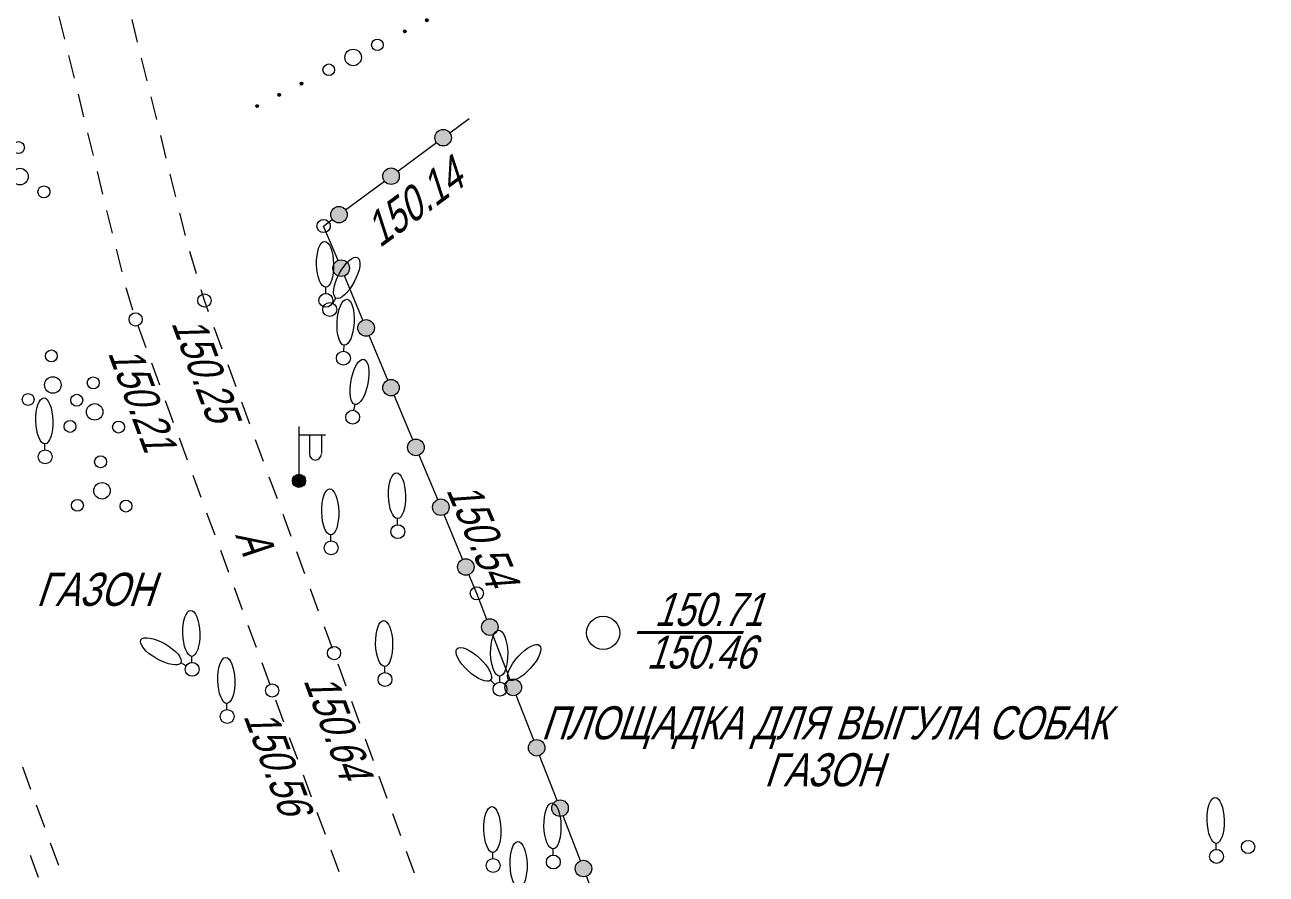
# Model space of a CAD drawing. Header units: metres. Extents: x 382 to 851, y 14083 to 14440.
# Drawn here: x 610.2 to 647.71, y 14301.4 to 14327.07 of the extents above; entities that cross this region are included whole.
import ezdxf
from ezdxf.enums import TextEntityAlignment as Align

# ---------------------------------------------------------------- set-up
doc = ezdxf.new("R2010")
doc.units = ezdxf.units.M
doc.header["$MEASUREMENT"] = 0
for name, color, linetype, lineweight in [('Бортовой камень', 7, 'Continuous', 25), ('Горизонтали', 7, 'Continuous', 25), ('Граница улицы', 7, 'Continuous', 25), ('Колодцы', 7, 'Continuous', 25), ('Леса и газоны', 7, 'Continuous', 25), ('ЛЭП', 7, 'Continuous', 25), ('Ограды', 7, 'Continuous', 25), ('Отдельно стоящее дерево', 7, 'Continuous', 25), ('Полоса деревьев', 7, 'Continuous', 25), ('Пояснительные подписи', 7, 'Continuous', 25), ('Фонари', 7, 'Continuous', 25)]:
    doc.layers.add(name, color=color, linetype=linetype, lineweight=lineweight)
doc.styles.add('Style-RUSSIAN_1251 I 0.32289', font='RUSSIAN_1251.shx', dxfattribs={"oblique": 18.5})

# ---------------------------------------------------------------- blocks, each defined once
blk = doc.blocks.new('DEREVO_270')
at = {"layer": 'Отдельно стоящее дерево', "color": 251, "linetype": 'Continuous', "lineweight": 9, "flags": 128}
blk.add_lwpolyline([(-0.007, 0.21), (-0.007, 0.393)], dxfattribs=at)
at = {"layer": 'Отдельно стоящее дерево', "color": 251, "linetype": 'Continuous', "lineweight": 9}
blk.add_arc((0, 0), 0.21, 0, 360, dxfattribs=at)
blk.add_ellipse((-0.025, 1.088), major_axis=(-0.019, 0.695), ratio=0.369829, dxfattribs=at)
blk = doc.blocks.new('KUST1_11')
at = {"layer": 'Отдельно стоящее дерево', "color": 251, "linetype": 'Continuous', "lineweight": 9}
for centre, radius in [((-0.044, 0.877), 0.18), ((0, 0), 0.25), ((-0.745, -0.439), 0.18), ((0.723, -0.461), 0.18)]:
    blk.add_arc(centre, radius, 0, 360, dxfattribs=at)
blk = doc.blocks.new('KUST1_12')
at = {"layer": 'Отдельно стоящее дерево', "color": 251, "linetype": 'Continuous', "lineweight": 9}
for centre, radius in [((-0.044, 0.877), 0.18), ((0, 0), 0.25), ((-0.745, -0.439), 0.18), ((0.723, -0.461), 0.18)]:
    blk.add_arc(centre, radius, 0, 360, dxfattribs=at)
blk = doc.blocks.new('KUST1_13')
at = {"layer": 'Отдельно стоящее дерево', "color": 251, "linetype": 'Continuous', "lineweight": 9}
for centre, radius in [((-0.044, 0.877), 0.18), ((0, 0), 0.25), ((-0.745, -0.439), 0.18), ((0.723, -0.461), 0.18)]:
    blk.add_arc(centre, radius, 0, 360, dxfattribs=at)
blk = doc.blocks.new('KUST1_14')
at = {"layer": 'Отдельно стоящее дерево', "color": 251, "linetype": 'Continuous', "lineweight": 9}
for centre, radius in [((-0.04384, 0.8769), 0.18), ((0.00016, -0.0001), 0.25), ((-0.74484, -0.4391), 0.18), ((0.72316, -0.4611), 0.18)]:
    blk.add_arc(centre, radius, 0, 359.999994, dxfattribs=at)
blk = doc.blocks.new('DEREVO_286')
at = {"layer": 'Отдельно стоящее дерево', "color": 251, "linetype": 'Continuous', "lineweight": 9, "flags": 128}
blk.add_lwpolyline([(-0.007, 0.21), (-0.007, 0.393)], dxfattribs=at)
at = {"layer": 'Отдельно стоящее дерево', "color": 251, "linetype": 'Continuous', "lineweight": 9}
blk.add_arc((-0.00047, 0.00026), 0.21, 0, 359.999994, dxfattribs=at)
blk.add_ellipse((-0.02597, 1.08826), major_axis=(-0.0185, 0.695), ratio=0.36982862, dxfattribs=at)
blk = doc.blocks.new('DEREVO_287')
at = {"layer": 'Отдельно стоящее дерево', "color": 251, "linetype": 'Continuous', "lineweight": 9, "flags": 128}
blk.add_lwpolyline([(-0.007, 0.21), (-0.007, 0.393)], dxfattribs=at)
at = {"layer": 'Отдельно стоящее дерево', "color": 251, "linetype": 'Continuous', "lineweight": 9}
blk.add_arc((0, 0), 0.21, 0, 360, dxfattribs=at)
blk.add_ellipse((-0.026, 1.088), major_axis=(-0.018, 0.695), ratio=0.369829, dxfattribs=at)
blk = doc.blocks.new('DEREVO_288')
at = {"layer": 'Отдельно стоящее дерево', "color": 251, "linetype": 'Continuous', "lineweight": 9, "flags": 128}
blk.add_lwpolyline([(-0.007, 0.21), (-0.007, 0.393)], dxfattribs=at)
at = {"layer": 'Отдельно стоящее дерево', "color": 251, "linetype": 'Continuous', "lineweight": 9}
blk.add_arc((0.00005, -0.00008), 0.21, 0, 359.999994, dxfattribs=at)
blk.add_ellipse((-0.02545, 1.08792), major_axis=(-0.0185, 0.695), ratio=0.36982862, dxfattribs=at)
blk = doc.blocks.new('DEREVO_289')
at = {"layer": 'Отдельно стоящее дерево', "color": 251, "linetype": 'Continuous', "lineweight": 9, "flags": 128}
blk.add_lwpolyline([(-0.007, 0.21), (-0.007, 0.393)], dxfattribs=at)
at = {"layer": 'Отдельно стоящее дерево', "color": 251, "linetype": 'Continuous', "lineweight": 9}
blk.add_arc((0.00004, -0.00008), 0.21, 0, 359.999994, dxfattribs=at)
blk.add_ellipse((-0.02546, 1.08792), major_axis=(-0.0185, 0.695), ratio=0.36982862, dxfattribs=at)
blk = doc.blocks.new('DEREVO_290')
at = {"layer": 'Отдельно стоящее дерево', "color": 251, "linetype": 'Continuous', "lineweight": 9, "flags": 128}
blk.add_lwpolyline([(-0.007, 0.21), (-0.007, 0.393)], dxfattribs=at)
at = {"layer": 'Отдельно стоящее дерево', "color": 251, "linetype": 'Continuous', "lineweight": 9}
blk.add_arc((0, 0), 0.21, 0, 360, dxfattribs=at)
blk.add_ellipse((-0.025, 1.088), major_axis=(-0.019, 0.695), ratio=0.369829, dxfattribs=at)
blk = doc.blocks.new('DEREVO_291')
at = {"layer": 'Отдельно стоящее дерево', "color": 251, "linetype": 'Continuous', "lineweight": 9, "flags": 128}
blk.add_lwpolyline([(-0.007, 0.21), (-0.007, 0.393)], dxfattribs=at)
at = {"layer": 'Отдельно стоящее дерево', "color": 251, "linetype": 'Continuous', "lineweight": 9}
blk.add_arc((-0.00016, 0.00018), 0.21, 0, 359.999994, dxfattribs=at)
blk.add_ellipse((-0.02566, 1.08818), major_axis=(-0.0185, 0.695), ratio=0.36982862, dxfattribs=at)
blk = doc.blocks.new('DEREVO_292')
at = {"layer": 'Отдельно стоящее дерево', "color": 251, "linetype": 'Continuous', "lineweight": 9, "flags": 128}
blk.add_lwpolyline([(-0.007, 0.21), (-0.007, 0.393)], dxfattribs=at)
at = {"layer": 'Отдельно стоящее дерево', "color": 251, "linetype": 'Continuous', "lineweight": 9}
blk.add_arc((0, 0), 0.21, 0, 360, dxfattribs=at)
blk.add_ellipse((-0.026, 1.088), major_axis=(-0.019, 0.695), ratio=0.369829, dxfattribs=at)
blk = doc.blocks.new('DEREVO_293')
at = {"layer": 'Отдельно стоящее дерево', "color": 251, "linetype": 'Continuous', "lineweight": 9, "flags": 128}
blk.add_lwpolyline([(-0.007, 0.21), (-0.007, 0.393)], dxfattribs=at)
at = {"layer": 'Отдельно стоящее дерево', "color": 251, "linetype": 'Continuous', "lineweight": 9}
blk.add_arc((0, 0), 0.21, 0, 360, dxfattribs=at)
blk.add_ellipse((-0.025, 1.088), major_axis=(-0.018, 0.695), ratio=0.369829, dxfattribs=at)
blk = doc.blocks.new('DEREVO_294')
at = {"layer": 'Отдельно стоящее дерево', "color": 251, "linetype": 'Continuous', "lineweight": 9, "flags": 128}
blk.add_lwpolyline([(-0.007, 0.21), (-0.007, 0.393)], dxfattribs=at)
at = {"layer": 'Отдельно стоящее дерево', "color": 251, "linetype": 'Continuous', "lineweight": 9}
blk.add_arc((0, 0), 0.21, 0, 360, dxfattribs=at)
blk.add_ellipse((-0.025, 1.088), major_axis=(-0.019, 0.695), ratio=0.369829, dxfattribs=at)
blk = doc.blocks.new('DEREVO_295')
at = {"layer": 'Отдельно стоящее дерево', "color": 251, "linetype": 'Continuous', "lineweight": 9, "flags": 128}
blk.add_lwpolyline([(-0.007, 0.21), (-0.007, 0.393)], dxfattribs=at)
at = {"layer": 'Отдельно стоящее дерево', "color": 251, "linetype": 'Continuous', "lineweight": 9}
blk.add_arc((0, 0), 0.21, 0, 360, dxfattribs=at)
blk.add_ellipse((-0.025, 1.088), major_axis=(-0.019, 0.695), ratio=0.369829, dxfattribs=at)
blk = doc.blocks.new('DEREVO_296')
at = {"layer": 'Отдельно стоящее дерево', "color": 251, "linetype": 'Continuous', "lineweight": 9, "flags": 128}
blk.add_lwpolyline([(-0.007, 0.21), (-0.007, 0.393)], dxfattribs=at)
at = {"layer": 'Отдельно стоящее дерево', "color": 251, "linetype": 'Continuous', "lineweight": 9}
blk.add_arc((0, 0), 0.21, 0, 360, dxfattribs=at)
blk.add_ellipse((-0.025, 1.088), major_axis=(-0.019, 0.695), ratio=0.369829, dxfattribs=at)
blk = doc.blocks.new('DEREVO_298')
at = {"layer": 'Отдельно стоящее дерево', "color": 251, "linetype": 'Continuous', "lineweight": 9, "flags": 128}
blk.add_lwpolyline([(-0.006, 0.21), (-0.008, 0.393)], dxfattribs=at)
at = {"layer": 'Отдельно стоящее дерево', "color": 251, "linetype": 'Continuous', "lineweight": 9}
blk.add_arc((0, 0), 0.21, 0, 360, dxfattribs=at)
blk.add_ellipse((-0.025, 1.088), major_axis=(-0.019, 0.695), ratio=0.369829, dxfattribs=at)
blk = doc.blocks.new('DEREVO_299')
at = {"layer": 'Отдельно стоящее дерево', "color": 251, "linetype": 'Continuous', "lineweight": 9, "flags": 128}
blk.add_lwpolyline([(-0.007, 0.21), (-0.007, 0.393)], dxfattribs=at)
at = {"layer": 'Отдельно стоящее дерево', "color": 251, "linetype": 'Continuous', "lineweight": 9}
blk.add_arc((0, 0), 0.21, 0, 360, dxfattribs=at)
blk.add_ellipse((-0.026, 1.088), major_axis=(-0.019, 0.695), ratio=0.369829, dxfattribs=at)
blk = doc.blocks.new('DEREVO_300')
at = {"layer": 'Отдельно стоящее дерево', "color": 251, "linetype": 'Continuous', "lineweight": 9, "flags": 128}
blk.add_lwpolyline([(-0.007, 0.21), (-0.007, 0.392)], dxfattribs=at)
at = {"layer": 'Отдельно стоящее дерево', "color": 251, "linetype": 'Continuous', "lineweight": 9}
blk.add_arc((0, -0.001), 0.21, 0, 360, dxfattribs=at)
blk.add_ellipse((-0.025, 1.088), major_axis=(-0.019, 0.695), ratio=0.369829, dxfattribs=at)
blk = doc.blocks.new('KOLOD_53')
at = {"layer": 'Колодцы', "color": 251, "linetype": 'Continuous', "lineweight": 9}
blk.add_arc((0, 0), 0.5, 0, 360, dxfattribs=at)
blk = doc.blocks.new('PIKET_214')
at = {"layer": 'Горизонтали', "color": 251, "linetype": 'Continuous', "lineweight": 9}
blk.add_arc((0, 0), 0.2, 0, 360, dxfattribs=at)
blk = doc.blocks.new('PIKET_215')
at = {"layer": 'Горизонтали', "color": 251, "linetype": 'Continuous', "lineweight": 9}
blk.add_arc((0, 0), 0.2, 0, 360, dxfattribs=at)
blk = doc.blocks.new('DEREVO_306')
at = {"layer": 'Отдельно стоящее дерево', "color": 251, "linetype": 'Continuous', "lineweight": 9, "flags": 128}
blk.add_lwpolyline([(-0.007, 0.21), (-0.007, 0.393)], dxfattribs=at)
at = {"layer": 'Отдельно стоящее дерево', "color": 251, "linetype": 'Continuous', "lineweight": 9}
blk.add_arc((0, 0), 0.21, 0, 360, dxfattribs=at)
blk.add_ellipse((-0.026, 1.088), major_axis=(-0.019, 0.695), ratio=0.369829, dxfattribs=at)
blk = doc.blocks.new('FNRM1_6')
at = {"layer": 'Фонари', "linetype": 'Continuous', "lineweight": 9}
h = blk.add_hatch(color=251, dxfattribs=at)
edge = h.paths.add_edge_path()
edge.add_arc((0, 0), 0.2, 0, 360)
at = {"layer": 'Фонари', "color": 251, "linetype": 'Continuous', "lineweight": 9}
for p, q in [((0.003, 0.2), (0.003, 1.641)), ((0.017, 1.388), (0.805, 1.388)), ((0.322, 1.371), (0.322, 0.816)), ((0.676, 1.378), (0.676, 0.823))]:
    blk.add_line(p, q, dxfattribs=at)
blk.add_circle((0, 0), 0.2, dxfattribs=at)
blk.add_arc((0.496, 0.809), 0.181, 180, 0, dxfattribs=at)
blk = doc.blocks.new('DEREVO_308')
at = {"layer": 'Отдельно стоящее дерево', "color": 251, "linetype": 'Continuous', "lineweight": 9, "flags": 128}
blk.add_lwpolyline([(-0.007, 0.21), (-0.007, 0.393)], dxfattribs=at)
at = {"layer": 'Отдельно стоящее дерево', "color": 251, "linetype": 'Continuous', "lineweight": 9}
blk.add_arc((0, 0), 0.21, 0, 360, dxfattribs=at)
blk.add_ellipse((-0.025, 1.088), major_axis=(-0.019, 0.695), ratio=0.369829, dxfattribs=at)
blk = doc.blocks.new('DEREVO_309')
at = {"layer": 'Отдельно стоящее дерево', "color": 251, "linetype": 'Continuous', "lineweight": 9, "flags": 128}
blk.add_lwpolyline([(-0.007, 0.21), (-0.007, 0.393)], dxfattribs=at)
at = {"layer": 'Отдельно стоящее дерево', "color": 251, "linetype": 'Continuous', "lineweight": 9}
blk.add_arc((0, 0), 0.21, 0, 360, dxfattribs=at)
blk.add_ellipse((-0.025, 1.088), major_axis=(-0.019, 0.695), ratio=0.369829, dxfattribs=at)
blk = doc.blocks.new('msdElementTypeLine_22')
at = {"layer": 'Полоса деревьев', "color": 251, "linetype": 'Continuous', "lineweight": 9}
for p, q in [((5.826, 3.092), (5.888, 3.124)), ((5.826, 3.087), (5.892, 3.12)), ((5.827, 3.098), (5.882, 3.126)), ((5.828, 3.105), (5.877, 3.129)), ((5.828, 3.082), (5.895, 3.116)), ((5.829, 3.077), (5.899, 3.112)), ((5.83, 3.072), (5.902, 3.108)), ((5.833, 3.113), (5.867, 3.13)), ((5.834, 3.068), (5.903, 3.103)), ((5.837, 3.064), (5.904, 3.098)), ((5.84, 3.122), (5.848, 3.126)), ((5.841, 3.061), (5.905, 3.093)), ((5.846, 3.057), (5.905, 3.087)), ((5.852, 3.055), (5.903, 3.081)), ((5.857, 3.052), (5.902, 3.075)), ((5.869, 3.052), (5.895, 3.066)), ((5.157, 2.754), (5.219, 2.785)), ((5.157, 2.748), (5.223, 2.782)), ((5.158, 2.76), (5.213, 2.788)), ((5.158, 2.743), (5.226, 2.778)), ((5.159, 2.766), (5.207, 2.791)), ((5.16, 2.738), (5.229, 2.774)), ((5.161, 2.734), (5.233, 2.77)), ((5.164, 2.774), (5.198, 2.791)), ((5.164, 2.73), (5.234, 2.765)), ((5.167, 2.726), (5.234, 2.759)), ((5.171, 2.783), (5.179, 2.787)), ((5.172, 2.722), (5.236, 2.754)), ((5.176, 2.719), (5.235, 2.749)), ((5.182, 2.716), (5.234, 2.742)), ((5.188, 2.714), (5.233, 2.736)), ((5.199, 2.714), (5.226, 2.727)), ((2.034, 1.174), (2.096, 1.205)), ((2.034, 1.168), (2.1, 1.202)), ((2.035, 1.18), (2.09, 1.208)), ((2.035, 1.163), (2.103, 1.198)), ((2.036, 1.186), (2.084, 1.211)), ((2.037, 1.158), (2.106, 1.194)), ((2.038, 1.154), (2.109, 1.19)), ((2.041, 1.194), (2.075, 1.211)), ((2.041, 1.15), (2.111, 1.185)), ((2.044, 1.145), (2.111, 1.179)), ((2.048, 1.203), (2.056, 1.207)), ((2.048, 1.142), (2.113, 1.174)), ((2.053, 1.139), (2.112, 1.169)), ((2.059, 1.136), (2.111, 1.162)), ((2.065, 1.134), (2.11, 1.156)), ((2.076, 1.134), (2.103, 1.147)), ((1.364, 0.835), (1.427, 0.867)), ((1.365, 0.83), (1.431, 0.863)), ((1.366, 0.841), (1.421, 0.869)), ((1.366, 0.825), (1.434, 0.859)), ((1.367, 0.848), (1.415, 0.872)), ((1.368, 0.82), (1.437, 0.855)), ((1.369, 0.815), (1.44, 0.851)), ((1.372, 0.856), (1.406, 0.873)), ((1.372, 0.811), (1.442, 0.846)), ((1.375, 0.807), (1.442, 0.841)), ((1.378, 0.865), (1.387, 0.869)), ((1.379, 0.803), (1.443, 0.836)), ((1.384, 0.8), (1.443, 0.83)), ((1.39, 0.798), (1.442, 0.824)), ((1.396, 0.795), (1.44, 0.818)), ((1.407, 0.795), (1.434, 0.809)), ((0.695, 0.496), (0.758, 0.528)), ((0.696, 0.503), (0.752, 0.531)), ((0.696, 0.491), (0.762, 0.525)), ((0.697, 0.486), (0.765, 0.521)), ((0.698, 0.509), (0.746, 0.533)), ((0.698, 0.481), (0.768, 0.516)), ((0.7, 0.476), (0.771, 0.512)), ((0.703, 0.517), (0.736, 0.534)), ((0.703, 0.472), (0.772, 0.508)), ((0.706, 0.468), (0.773, 0.502)), ((0.709, 0.526), (0.717, 0.53)), ((0.71, 0.465), (0.774, 0.497)), ((0.715, 0.462), (0.774, 0.491)), ((0.721, 0.459), (0.773, 0.485)), ((0.727, 0.456), (0.771, 0.479)), ((0.738, 0.456), (0.765, 0.47))]:
    blk.add_line(p, q, dxfattribs=at)
for centre, radius in [((5.866, 3.091), 0.04), ((5.196, 2.752), 0.04), ((4.367, 2.343), 0.175), ((3.635, 1.962), 0.25), ((2.899, 1.59), 0.175), ((2.073, 1.172), 0.04), ((1.404, 0.834), 0.04), ((0.735, 0.495), 0.04)]:
    blk.add_circle(centre, radius, dxfattribs=at)
blk = doc.blocks.new('msdElementTypeLineString_78')
at = {"layer": 'Бортовой камень', "color": 251, "linetype": 'Continuous', "lineweight": 9}
for p, q in [((13.615, 22.521), (13.367, 23.197)), ((14.036, 21.375), (13.787, 22.051)), ((14.456, 20.229), (14.208, 20.905))]:
    blk.add_line(p, q, dxfattribs=at)
blk = doc.blocks.new('msdElementTypeLine_33')
at = {"layer": 'ЛЭП', "color": 251, "linetype": 'Continuous', "lineweight": 9}
for p, q in [((0.906, 27.358), (0.135, 29.736)), ((8.97, 2.513), (9.742, 0.135))]:
    blk.add_line(p, q, dxfattribs=at)
at = {"layer": 'ЛЭП', "color": 251, "linetype": 'Continuous', "lineweight": 9, "flags": 128}
for points in [[(0.625, 27.791), (0.906, 27.358), (0.879, 27.876)], [(9.252, 2.08), (8.97, 2.513), (8.997, 1.995)]]:
    blk.add_lwpolyline(points, dxfattribs=at)
blk = doc.blocks.new('msdElementTypeLineString_81')
at = {"layer": 'Ограды', "linetype": 'Continuous', "lineweight": 9}
h = blk.add_hatch(color=251, dxfattribs=at)
edge = h.paths.add_edge_path()
edge.add_arc((3.862, 31.632), 0.25, 0, 360)
h = blk.add_hatch(color=251, dxfattribs=at)
edge = h.paths.add_edge_path()
edge.add_arc((2.288, 30.469), 0.25, 0, 360)
h = blk.add_hatch(color=251, dxfattribs=at)
edge = h.paths.add_edge_path()
edge.add_arc((0.714, 29.306), 0.25, 0, 360)
h = blk.add_hatch(color=251, dxfattribs=at)
edge = h.paths.add_edge_path()
edge.add_arc((0.781, 27.689), 0.25, 0, 360)
h = blk.add_hatch(color=251, dxfattribs=at)
edge = h.paths.add_edge_path()
edge.add_arc((1.534, 25.883), 0.25, 0, 360)
h = blk.add_hatch(color=251, dxfattribs=at)
edge = h.paths.add_edge_path()
edge.add_arc((2.287, 24.077), 0.25, 0, 360)
h = blk.add_hatch(color=251, dxfattribs=at)
edge = h.paths.add_edge_path()
edge.add_arc((3.04, 22.271), 0.25, 0, 360)
h = blk.add_hatch(color=251, dxfattribs=at)
edge = h.paths.add_edge_path()
edge.add_arc((3.793, 20.464), 0.25, 0, 360)
h = blk.add_hatch(color=251, dxfattribs=at)
edge = h.paths.add_edge_path()
edge.add_arc((4.546, 18.658), 0.25, 0, 360)
h = blk.add_hatch(color=251, dxfattribs=at)
edge = h.paths.add_edge_path()
edge.add_arc((5.274, 16.841), 0.25, 0, 360)
h = blk.add_hatch(color=251, dxfattribs=at)
edge = h.paths.add_edge_path()
edge.add_arc((5.981, 15.017), 0.25, 0, 360)
h = blk.add_hatch(color=251, dxfattribs=at)
edge = h.paths.add_edge_path()
edge.add_arc((6.688, 13.192), 0.25, 0, 360)
h = blk.add_hatch(color=251, dxfattribs=at)
edge = h.paths.add_edge_path()
edge.add_arc((7.395, 11.367), 0.25, 0, 360)
h = blk.add_hatch(color=251, dxfattribs=at)
edge = h.paths.add_edge_path()
edge.add_arc((8.102, 9.542), 0.25, 0, 360)
h = blk.add_hatch(color=251, dxfattribs=at)
edge = h.paths.add_edge_path()
edge.add_arc((8.809, 7.718), 0.25, 0, 360)
h = blk.add_hatch(color=251, dxfattribs=at)
edge = h.paths.add_edge_path()
edge.add_arc((9.516, 5.893), 0.25, 0, 360)
h = blk.add_hatch(color=251, dxfattribs=at)
edge = h.paths.add_edge_path()
edge.add_arc((10.223, 4.068), 0.25, 0, 360)
h = blk.add_hatch(color=251, dxfattribs=at)
edge = h.paths.add_edge_path()
edge.add_arc((14.656, 2.533), 0.25, 0, 360)
h = blk.add_hatch(color=251, dxfattribs=at)
edge = h.paths.add_edge_path()
edge.add_arc((10.931, 2.243), 0.25, 0, 360)
h = blk.add_hatch(color=251, dxfattribs=at)
edge = h.paths.add_edge_path()
edge.add_arc((13.108, 1.336), 0.25, 0, 360)
h = blk.add_hatch(color=251, dxfattribs=at)
edge = h.paths.add_edge_path()
edge.add_arc((11.638, 0.419), 0.25, 0, 360)
at = {"layer": 'Ограды', "color": 251, "linetype": 'Continuous', "lineweight": 9}
for p, q in [((4.063, 31.781), (4.648, 32.214)), ((2.489, 30.618), (3.66, 31.483)), ((0.915, 29.454), (2.087, 30.32)), ((1.438, 26.114), (0.877, 27.458)), ((2.191, 24.307), (1.63, 25.652)), ((2.944, 22.501), (2.383, 23.846)), ((3.697, 20.695), (3.136, 22.04)), ((4.45, 18.889), (3.89, 20.233)), ((5.891, 15.25), (5.364, 16.608)), ((6.598, 13.425), (6.071, 14.783)), ((7.305, 11.6), (6.778, 12.959)), ((8.012, 9.775), (7.485, 11.134)), ((8.719, 7.951), (8.193, 9.309)), ((9.426, 6.126), (8.9, 7.484)), ((10.133, 4.301), (9.607, 5.66)), ((10.84, 2.476), (10.314, 3.835)), ((15.43, 3.132), (14.854, 2.686)), ((14.459, 2.381), (13.306, 1.489)), ((11.547, 0.652), (11.021, 2.01)), ((12.91, 1.184), (11.758, 0.292))]:
    blk.add_line(p, q, dxfattribs=at)
at = {"layer": 'Ограды', "color": 251, "linetype": 'Continuous', "lineweight": 9, "flags": 128}
for points in [[(0.685, 27.92), (0.25, 28.963), (0.513, 29.157)], [(5.183, 17.074), (4.879, 17.86), (4.643, 18.427)]]:
    blk.add_lwpolyline(points, dxfattribs=at)
at = {"layer": 'Ограды', "color": 251, "linetype": 'Continuous', "lineweight": 9}
for centre in [(3.862, 31.632), (3.862, 31.632), (2.288, 30.469), (2.288, 30.469), (0.714, 29.306), (0.714, 29.306), (0.781, 27.689), (0.781, 27.689), (1.534, 25.883), (1.534, 25.883), (2.287, 24.077), (2.287, 24.077), (3.04, 22.271), (3.04, 22.271), (3.793, 20.464), (3.793, 20.464), (4.546, 18.658), (4.546, 18.658), (5.274, 16.841), (5.274, 16.841), (5.981, 15.017), (5.981, 15.017), (6.688, 13.192), (6.688, 13.192), (7.395, 11.367), (7.395, 11.367), (8.102, 9.542), (8.102, 9.542), (8.809, 7.718), (8.809, 7.718), (9.516, 5.893), (9.516, 5.893), (10.223, 4.068), (10.223, 4.068), (14.656, 2.533), (14.656, 2.533), (10.931, 2.243), (10.931, 2.243), (13.108, 1.336), (13.108, 1.336), (11.638, 0.419), (11.638, 0.419)]:
    blk.add_circle(centre, 0.25, dxfattribs=at)
blk = doc.blocks.new('PIKET_324')
at = {"layer": 'Горизонтали', "color": 251, "linetype": 'Continuous', "lineweight": 9}
blk.add_arc((0, 0), 0.2, 0, 360, dxfattribs=at)
blk = doc.blocks.new('PIKET_325')
at = {"layer": 'Горизонтали', "color": 251, "linetype": 'Continuous', "lineweight": 9}
blk.add_arc((0, 0), 0.2, 0, 360, dxfattribs=at)
blk = doc.blocks.new('PIKET_327')
at = {"layer": 'Горизонтали', "color": 251, "linetype": 'Continuous', "lineweight": 9}
blk.add_arc((0, 0), 0.2, 0, 360, dxfattribs=at)
blk = doc.blocks.new('PIKET_328')
at = {"layer": 'Горизонтали', "color": 251, "linetype": 'Continuous', "lineweight": 9}
blk.add_arc((0, 0), 0.2, 0, 360, dxfattribs=at)
blk = doc.blocks.new('msdElementTypeLineString_85')
at = {"layer": 'Бортовой камень', "color": 251, "linetype": 'Continuous', "lineweight": 9}
blk.add_line((13.967, 20.121), (13.722, 20.791), dxfattribs=at)
blk = doc.blocks.new('PIKET_346')
at = {"layer": 'Горизонтали', "color": 251, "linetype": 'Continuous', "lineweight": 9}
blk.add_arc((0, 0), 0.2, 0, 360, dxfattribs=at)
blk = doc.blocks.new('msdElementTypeLineString_103')
at = {"layer": 'Граница улицы', "color": 251, "linetype": 'Continuous', "lineweight": 9}
for p, q in [((35.355, 39.733), (35.451, 40.071)), ((35.028, 38.577), (35.219, 39.252)), ((34.7, 37.421), (34.891, 38.096)), ((34.373, 36.264), (34.564, 36.939)), ((33.775, 35.238), (34.184, 35.808)), ((33.073, 34.263), (33.483, 34.832)), ((32.371, 33.287), (32.781, 33.857)), ((31.669, 32.311), (32.079, 32.881)), ((30.968, 31.335), (31.378, 31.905)), ((30.266, 30.359), (30.676, 30.929)), ((29.564, 29.384), (29.974, 29.953)), ((28.863, 28.408), (29.272, 28.978)), ((28.161, 27.432), (28.571, 28.002)), ((27.459, 26.456), (27.869, 27.026)), ((26.758, 25.48), (27.167, 26.05)), ((25.998, 24.55), (26.452, 25.085)), ((23.363, 22.103), (23.915, 22.537)), ((22.419, 21.359), (22.971, 21.793)), ((21.475, 20.615), (22.027, 21.049)), ((20.532, 19.871), (21.083, 20.305)), ((19.588, 19.127), (20.139, 19.561)), ((18.644, 18.383), (19.195, 18.817)), ((17.7, 17.639), (18.251, 18.073)), ((16.756, 16.895), (17.307, 17.329)), ((15.812, 16.151), (16.363, 16.585)), ((14.868, 15.407), (15.419, 15.841)), ((13.924, 14.663), (14.475, 15.097)), ((12.98, 13.919), (13.531, 14.353)), ((12.036, 13.175), (12.587, 13.61)), ((11.092, 12.431), (11.643, 12.866)), ((10.148, 11.687), (10.699, 12.122)), ((9.206, 10.942), (9.756, 11.377)), ((8.264, 10.195), (8.814, 10.631)), ((7.322, 9.449), (7.872, 9.885)), ((6.38, 8.702), (6.93, 9.138)), ((5.438, 7.956), (5.988, 8.392)), ((4.496, 7.209), (5.046, 7.645)), ((3.554, 6.463), (4.104, 6.899)), ((2.612, 5.716), (3.162, 6.152)), ((1.67, 4.97), (2.22, 5.406)), ((0.728, 4.224), (1.278, 4.659)), ((0.908, 2.741), (0.247, 2.977)), ((2.04, 2.337), (1.379, 2.573)), ((3.137, 1.846), (2.498, 2.136)), ((4.231, 1.348), (3.592, 1.639)), ((5.325, 0.85), (4.686, 1.141)), ((6.418, 0.352), (5.78, 0.643)), ((7.193, 0), (6.874, 0.145))]:
    blk.add_line(p, q, dxfattribs=at)
at = {"layer": 'Граница улицы', "color": 251, "linetype": 'Continuous', "lineweight": 9, "flags": 128}
for points in [[(25.185, 23.666), (25.527, 23.995), (25.675, 24.169)], [(24.307, 22.847), (24.447, 22.957), (24.825, 23.32)], [(0.05, 3.378), (0, 3.647), (0.336, 3.913)]]:
    blk.add_lwpolyline(points, dxfattribs=at)
blk = doc.blocks.new('msdElementTypeLineString_105')
at = {"layer": 'Граница улицы', "color": 251, "linetype": 'Continuous', "lineweight": 9}
for p, q in [((9.443, 45.344), (9.274, 46.03)), ((9.731, 44.173), (9.562, 44.858)), ((10.019, 43.002), (9.85, 43.687)), ((10.307, 41.831), (10.138, 42.516)), ((10.595, 40.66), (10.426, 41.345)), ((10.883, 39.489), (10.714, 40.174)), ((11.171, 38.318), (11.003, 39.003)), ((11.498, 37.157), (11.296, 37.833)), ((11.897, 36.019), (11.653, 36.682)), ((12.313, 34.888), (12.069, 35.55)), ((12.73, 33.756), (12.486, 34.418)), ((13.146, 32.624), (12.903, 33.287)), ((13.563, 31.492), (13.319, 32.155)), ((13.98, 30.361), (13.736, 31.023)), ((14.396, 29.229), (14.152, 29.891)), ((14.813, 28.097), (14.569, 28.76)), ((15.229, 26.965), (14.985, 27.628)), ((15.646, 25.834), (15.402, 26.496)), ((16.063, 24.702), (15.819, 25.364)), ((16.481, 23.571), (16.236, 24.233)), ((16.898, 22.439), (16.654, 23.102)), ((17.315, 21.308), (17.071, 21.97)), ((17.733, 20.176), (17.489, 20.839))]:
    blk.add_line(p, q, dxfattribs=at)
blk = doc.blocks.new('msdElementTypeLineString_119')
at = {"layer": 'Граница улицы', "color": 251, "linetype": 'Continuous', "lineweight": 9}
for p, q in [((3.167, 41.755), (2.998, 42.44)), ((3.456, 40.586), (3.287, 41.27)), ((3.744, 39.416), (3.576, 40.1)), ((4.033, 38.246), (3.864, 38.931)), ((4.322, 37.077), (4.153, 37.761)), ((4.611, 35.907), (4.442, 36.591)), ((4.949, 34.75), (4.75, 35.427)), ((5.727, 32.471), (5.484, 33.133)), ((6.143, 31.34), (5.9, 32.002)), ((6.559, 30.21), (6.316, 30.871)), ((6.975, 29.079), (6.731, 29.74)), ((7.39, 27.948), (7.147, 28.61)), ((7.806, 26.817), (7.563, 27.479)), ((8.222, 25.686), (7.979, 26.348)), ((8.638, 24.556), (8.394, 25.217)), ((9.053, 23.425), (8.81, 24.086)), ((9.467, 22.293), (9.225, 22.955)), ((9.881, 21.162), (9.639, 21.824)), ((10.294, 20.03), (10.052, 20.692)), ((10.708, 18.898), (10.466, 19.56)), ((11.121, 17.767), (10.879, 18.429)), ((11.535, 16.635), (11.293, 17.297))]:
    blk.add_line(p, q, dxfattribs=at)
at = {"layer": 'Граница улицы', "color": 251, "linetype": 'Continuous', "lineweight": 9, "flags": 128}
blk.add_lwpolyline([(5.311, 33.602), (5.185, 33.946), (5.09, 34.271)], dxfattribs=at)

msp = doc.modelspace()

# ---------------------------------------------------------------- block references
at = {"layer": 'Бортовой камень', "color": 251, "linetype": 'Continuous', "lineweight": 9}
for name, p in [('msdElementTypeLineString_85', (596.646, 14281.173)), ('msdElementTypeLineString_78', (596.769, 14281.432))]:
    msp.add_blockref(name, p, dxfattribs=at)
at = {"layer": 'Горизонтали', "color": 251, "linetype": 'Continuous', "lineweight": 9}
for name, p in [('PIKET_215', (619.229, 14320.988)), ('PIKET_328', (615.626, 14318.736)), ('PIKET_327', (613.548, 14318.165)), ('PIKET_214', (623.858, 14309.885)), ('PIKET_325', (619.544, 14308.08)), ('PIKET_324', (617.676, 14306.95)), ('PIKET_346', (647.166, 14302.22))]:
    msp.add_blockref(name, p, dxfattribs=at)
at = {"layer": 'Граница улицы', "color": 251, "linetype": 'Continuous', "lineweight": 9}
for name, p in [('msdElementTypeLineString_119', (610.441, 14284.79)), ('msdElementTypeLineString_105', (601.967, 14281.288)), ('msdElementTypeLineString_103', (639.67, 14285.736))]:
    msp.add_blockref(name, p, dxfattribs=at)
at = {"layer": 'Колодцы', "color": 251, "linetype": 'Continuous', "lineweight": 9}
msp.add_blockref('KOLOD_53', (627.676, 14308.691), dxfattribs=at)
at = {"layer": 'ЛЭП', "color": 251, "linetype": 'Continuous', "lineweight": 9}
msp.add_blockref('msdElementTypeLine_33', (606.865, 14287.796), dxfattribs=at)
at = {"layer": 'Ограды', "color": 251, "linetype": 'Continuous', "lineweight": 9}
msp.add_blockref('msdElementTypeLineString_81', (618.979, 14292.025), dxfattribs=at)
at = {"layer": 'Отдельно стоящее дерево', "color": 251, "linetype": 'Continuous', "lineweight": 9}
for name, p in [('KUST1_11', (610.052, 14322.482)), ('DEREVO_309', (619.299, 14318.742)), ('KUST1_12', (611.046, 14316.184)), ('KUST1_13', (612.311, 14315.371)), ('DEREVO_286', (610.816, 14314.01)), ('KUST1_14', (612.533, 14312.985)), ('DEREVO_292', (621.473, 14311.75)), ('DEREVO_291', (619.455, 14311.259)), ('DEREVO_288', (615.255, 14307.588)), ('DEREVO_290', (621.083, 14307.28)), ('DEREVO_299', (624.56, 14306.989)), ('DEREVO_289', (616.313, 14306.165)), ('DEREVO_295', (624.353, 14301.66)), ('DEREVO_300', (626.17, 14301.766)), ('DEREVO_270', (646.212, 14301.935)), ('DEREVO_296', (625.145, 14300.6))]:
    msp.add_blockref(name, p, dxfattribs=at)
for name, p, rotation in [('DEREVO_308', (619.414, 14318.465), 330.4679301111135), ('DEREVO_294', (619.827, 14316.992), 355.1739278850364), ('DEREVO_293', (620.108, 14315.208), 347.8436004378317), ('DEREVO_287', (615.255, 14307.588), 58.59894247037122), ('DEREVO_298', (624.559, 14306.99), 45.34902197937157), ('DEREVO_306', (624.56, 14306.989), 316.3797804981834)]:
    msp.add_blockref(name, p, dxfattribs=dict(at, rotation=rotation))
at = {"layer": 'Полоса деревьев', "color": 251, "linetype": 'Continuous', "lineweight": 9}
msp.add_blockref('msdElementTypeLine_22', (616.486, 14324.121), dxfattribs=at)
at = {"layer": 'Фонари', "color": 251, "linetype": 'Continuous', "lineweight": 9}
msp.add_blockref('FNRM1_6', (618.485, 14313.286), dxfattribs=at)

# ---------------------------------------------------------------- texts
at = {"layer": 'Горизонтали', "color": 251, "linetype": 'Continuous', "lineweight": 9, "style": 'Style-RUSSIAN_1251 I 0.32289', "oblique": 18.5, "width": 0.8}
for s, rotation, p in [('150.14', 36.4654, (620.924, 14320.31)), ('150.25', 290.2076, (614.621, 14318.059)), ('150.21', 290.2076, (612.702, 14317.159)), ('150.54', 292.632, (622.927, 14313.014)), ('150.64', 290.2517, (618.614, 14307.257)), ('150.56', 290.2517, (616.8, 14306.179))]:
    msp.add_text(s, height=1, rotation=rotation, dxfattribs=at).set_placement(p)
at = {"layer": 'Граница улицы', "color": 251, "linetype": 'Continuous', "lineweight": 9, "style": 'Style-RUSSIAN_1251 I 0.32289', "oblique": 18.5, "width": 0.799996}
msp.add_text('А', height=1, rotation=290.7166, dxfattribs=at).set_placement((616.548, 14311.652))
at = {"layer": 'Колодцы', "color": 251, "linetype": 'Continuous', "lineweight": 9, "style": 'Style-RUSSIAN_1251 I 0.32289', "oblique": 18.5, "width": 0.8}
msp.add_text('150.71', height=1, dxfattribs=at).set_placement((629.222, 14308.899))
for s, p in [('———', (628.582, 14308.833)), ('150.46', (628.983, 14308.111))]:
    msp.add_text(s, height=1, dxfattribs=at).set_placement(p, align=Align.MIDDLE_LEFT)
at = {"layer": 'Леса и газоны', "color": 251, "linetype": 'Continuous', "lineweight": 9, "style": 'Style-RUSSIAN_1251 I 0.32289', "oblique": 18.5, "width": 0.799996}
for p in [(610.542, 14309.507), (632.543, 14304.053)]:
    msp.add_text('ГАЗОН', height=1, dxfattribs=at).set_placement(p)
at = {"layer": 'Пояснительные подписи', "color": 251, "linetype": 'Continuous', "lineweight": 9, "style": 'Style-RUSSIAN_1251 I 0.32289', "oblique": 18.5, "width": 0.799996}
msp.add_text('ПЛОЩАДКА ДЛЯ ВЫГУЛА СОБАК', height=1, dxfattribs=at).set_placement((625.798, 14305.472))

doc.saveas('drawing.dxf')
